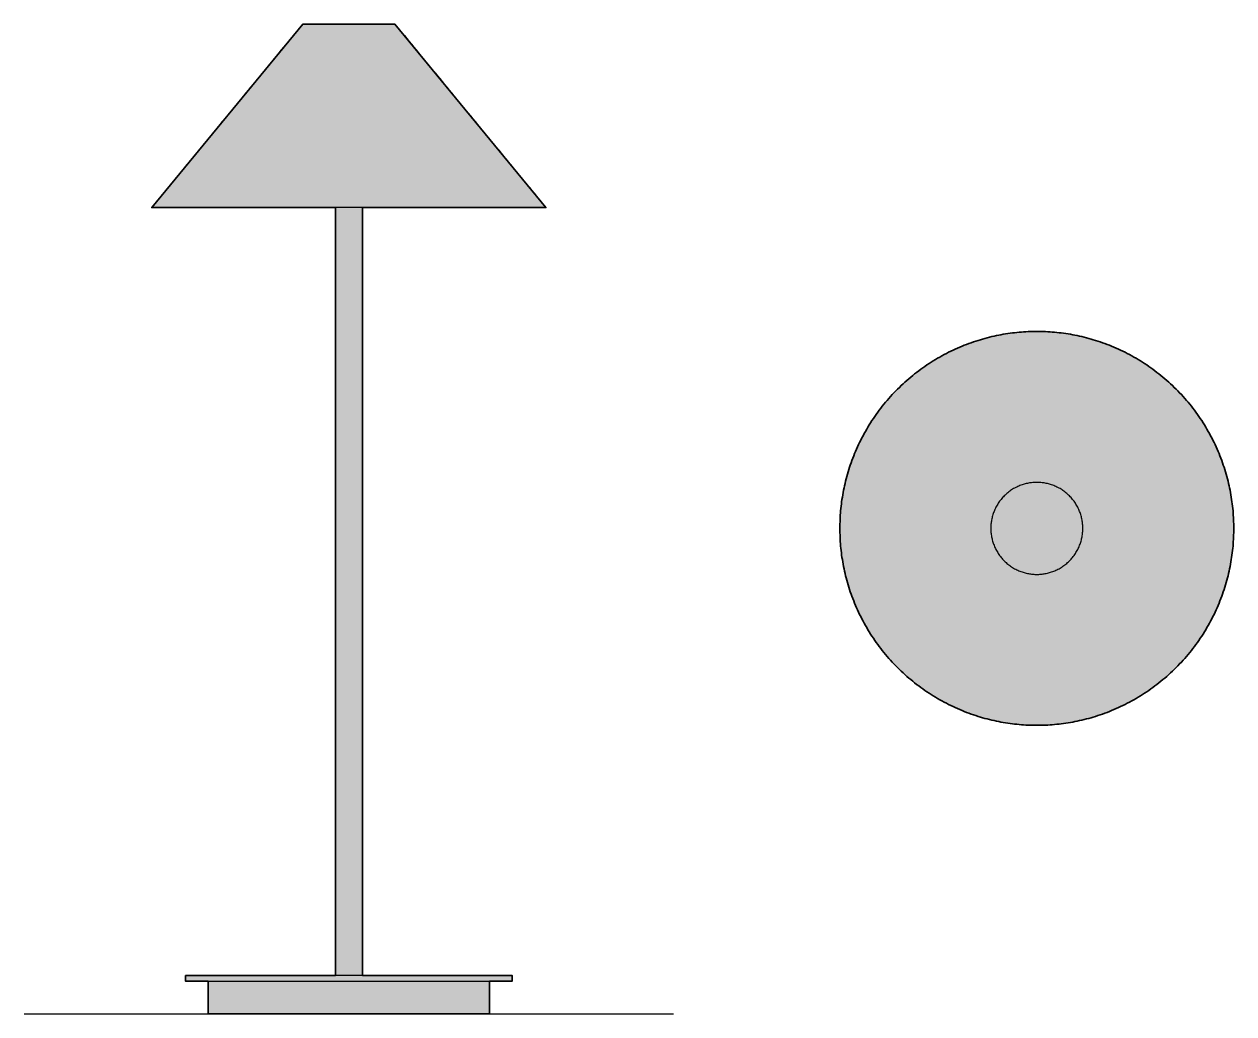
# Model space of a CAD drawing. Header units: millimetres. Extents: x 0 to 537, y 0 to 440.
import ezdxf

# ---------------------------------------------------------------- set-up
doc = ezdxf.new("R2010")
doc.units = ezdxf.units.MM
doc.layers.add('Blocks', color=7, linetype='Continuous')
doc.layers.add('Blocks$Fill', color=7, linetype='Continuous', true_color=0xffffff)
for name, color, linetype, lineweight, true_color in [('Blocks$Inner', 7, 'Continuous', 25, 0x007f00), ('Blocks$Outline', 7, 'Continuous', 35, 0xff3f3f), ('Groud', 7, 'Continuous', 25, 0x243775)]:
    doc.layers.add(name, color=color, linetype=linetype, lineweight=lineweight, true_color=true_color)

# ---------------------------------------------------------------- blocks, each defined once
blk = doc.blocks.new('Keglen 175 Table Lamp Top')
at = {"layer": 'Blocks$Fill'}
blk.add_hatch(color=256, dxfattribs=at).paths.add_polyline_path([(174.99, 0), (174.97, 1.94), (174.91, 3.9), (174.8, 5.87), (174.64, 7.86), (174.44, 9.86), (174.19, 11.87), (173.88, 13.89), (173.53, 15.92), (173.13, 17.96), (172.68, 19.99), (172.17, 22.03), (171.62, 24.08), (171.01, 26.12), (170.34, 28.15), (169.62, 30.18), (168.85, 32.21), (168.02, 34.22), (167.14, 36.22), (166.21, 38.21), (165.22, 40.19), (164.18, 42.14), (163.08, 44.08), (161.93, 45.99), (160.73, 47.88), (159.48, 49.74), (158.18, 51.58), (156.83, 53.38), (155.43, 55.15), (153.98, 56.89), (152.49, 58.59), (150.95, 60.25), (149.37, 61.87), (147.75, 63.45), (146.08, 64.99), (144.38, 66.48), (142.65, 67.93), (140.88, 69.33), (139.07, 70.68), (137.24, 71.98), (135.38, 73.23), (133.49, 74.44), (131.57, 75.58), (129.64, 76.68), (127.68, 77.72), (125.71, 78.71), (123.72, 79.65), (121.72, 80.53), (119.7, 81.35), (117.68, 82.13), (115.65, 82.84), (113.61, 83.51), (111.57, 84.12), (109.53, 84.68), (107.49, 85.18), (105.45, 85.64), (103.42, 86.04), (101.39, 86.39), (99.37, 86.69), (97.36, 86.94), (95.36, 87.14), (93.37, 87.3), (91.4, 87.41), (89.44, 87.48), (87.5, 87.5), (85.56, 87.48), (83.6, 87.41), (81.62, 87.3), (79.64, 87.14), (77.64, 86.94), (75.62, 86.69), (73.6, 86.39), (71.58, 86.04), (69.54, 85.64), (67.5, 85.18), (65.46, 84.68), (63.42, 84.12), (61.38, 83.51), (59.35, 82.84), (57.31, 82.13), (55.29, 81.35), (53.28, 80.53), (51.27, 79.65), (49.28, 78.71), (47.31, 77.72), (45.35, 76.68), (43.42, 75.58), (41.51, 74.44), (39.62, 73.23), (37.76, 71.98), (35.92, 70.68), (34.12, 69.33), (32.35, 67.93), (30.61, 66.48), (28.91, 64.99), (27.25, 63.45), (25.63, 61.87), (24.05, 60.25), (22.51, 58.59), (21.02, 56.89), (19.57, 55.15), (18.17, 53.38), (16.82, 51.58), (15.51, 49.74), (14.26, 47.88), (13.06, 45.99), (11.91, 44.08), (10.82, 42.14), (9.77, 40.19), (8.79, 38.21), (7.85, 36.22), (6.97, 34.22), (6.14, 32.21), (5.37, 30.18), (4.65, 28.15), (3.99, 26.12), (3.38, 24.08), (2.82, 22.03), (2.31, 19.99), (1.86, 17.96), (1.46, 15.92), (1.11, 13.89), (0.81, 11.87), (0.56, 9.86), (0.35, 7.86), (0.2, 5.87), (0.09, 3.9), (0.02, 1.94), (0, 0), (0.02, -1.94), (0.09, -3.9), (0.2, -5.87), (0.35, -7.86), (0.56, -9.86), (0.81, -11.87), (1.11, -13.89), (1.46, -15.92), (1.86, -17.96), (2.31, -19.99), (2.82, -22.03), (3.38, -24.08), (3.99, -26.12), (4.65, -28.15), (5.37, -30.18), (6.14, -32.21), (6.97, -34.22), (7.85, -36.22), (8.79, -38.21), (9.77, -40.19), (10.82, -42.14), (11.91, -44.08), (13.06, -45.99), (14.26, -47.88), (15.51, -49.74), (16.82, -51.58), (18.17, -53.38), (19.57, -55.15), (21.02, -56.89), (22.51, -58.59), (24.05, -60.25), (25.63, -61.87), (27.25, -63.45), (28.91, -64.99), (30.61, -66.48), (32.35, -67.93), (34.12, -69.33), (35.92, -70.68), (37.76, -71.98), (39.62, -73.23), (41.51, -74.44), (43.42, -75.58), (45.35, -76.68), (47.31, -77.72), (49.28, -78.71), (51.27, -79.65), (53.28, -80.53), (55.29, -81.35), (57.31, -82.13), (59.35, -82.84), (61.38, -83.51), (63.42, -84.12), (65.46, -84.68), (67.5, -85.18), (69.54, -85.64), (71.58, -86.04), (73.6, -86.39), (75.62, -86.69), (77.64, -86.94), (79.64, -87.14), (81.62, -87.3), (83.6, -87.41), (85.56, -87.48), (87.5, -87.5), (89.44, -87.48), (91.4, -87.41), (93.37, -87.3), (95.36, -87.14), (97.36, -86.94), (99.37, -86.69), (101.39, -86.39), (103.42, -86.04), (105.45, -85.64), (107.49, -85.18), (109.53, -84.68), (111.57, -84.12), (113.61, -83.51), (115.65, -82.84), (117.68, -82.13), (119.7, -81.35), (121.72, -80.53), (123.72, -79.65), (125.71, -78.71), (127.68, -77.72), (129.64, -76.68), (131.57, -75.58), (133.49, -74.44), (135.38, -73.23), (137.24, -71.98), (139.07, -70.68), (140.88, -69.33), (142.65, -67.93), (144.38, -66.48), (146.08, -64.99), (147.75, -63.45), (149.37, -61.87), (150.95, -60.25), (152.49, -58.59), (153.98, -56.89), (155.43, -55.15), (156.83, -53.38), (158.18, -51.58), (159.48, -49.74), (160.73, -47.88), (161.93, -45.99), (163.08, -44.08), (164.18, -42.14), (165.22, -40.19), (166.21, -38.21), (167.14, -36.22), (168.02, -34.22), (168.85, -32.21), (169.62, -30.18), (170.34, -28.15), (171.01, -26.12), (171.62, -24.08), (172.17, -22.03), (172.68, -19.99), (173.13, -17.96), (173.53, -15.92), (173.88, -13.89), (174.19, -11.87), (174.44, -9.86), (174.64, -7.86), (174.8, -5.87), (174.91, -3.9), (174.97, -1.94)], flags=0)
at = {"layer": 'Blocks$Inner'}
for points, knots in [([(0, 0), (0, 87.5), (87.5, 87.5), (174.99, 87.5), (174.99, 0)], [0, 0, 0, 137.44044, 137.44044, 274.88088, 274.88088, 274.88088]), ([(107.94, 0), (107.94, 20.44), (87.5, 20.44), (67.05, 20.44), (67.05, 0)], [64.229406, 64.229406, 64.229406, 96.344109, 96.344109, 128.458811, 128.458811, 128.458811]), ([(174.99, 0), (174.99, -87.5), (87.5, -87.5), (0, -87.5), (0, 0)], [-274.88088, -274.88088, -274.88088, -137.44044, -137.44044, 0, 0, 0]), ([(67.05, 0), (67.05, -20.44), (87.5, -20.44), (107.94, -20.44), (107.94, 0)], [0, 0, 0, 32.114703, 32.114703, 64.229406, 64.229406, 64.229406])]:
    blk.add_rational_spline(points, [1, 0.707106781187, 1, 0.707106781187, 1], degree=2, knots=knots, dxfattribs=at)
at = {"layer": 'Blocks$Outline'}
for points in [[(174.99, 0), (174.99, 87.5), (87.5, 87.5), (0, 87.5), (0, 0)], [(0, 0), (0, -87.5), (87.5, -87.5), (174.99, -87.5), (174.99, 0)]]:
    blk.add_rational_spline(points, [1, 0.707106781187, 1, 0.707106781187, 1], degree=2, knots=[0, 0, 0, 137.44044, 137.44044, 274.88088, 274.88088, 274.88088], dxfattribs=at)
blk = doc.blocks.new('Keglen 175 Table Lamp Side')
at = {"layer": 'Blocks$Fill'}
blk.add_hatch(color=256, dxfattribs=at).paths.add_polyline_path([(231.72, 358.2), (164.67, 439.7), (164.67, 439.7), (123.78, 439.7), (123.78, 439.7), (56.73, 358.2), (56.73, 358.2), (56.73, 358.2), (56.74, 358.2), (56.8, 358.2), (57.05, 358.2), (58.05, 358.2), (62.27, 358.2), (79.95, 358.2), (138.22, 358.2), (138.22, 17), (90.57, 17), (76.22, 17), (72.79, 17), (71.98, 17), (71.79, 17), (71.74, 17), (71.73, 17), (71.72, 17), (71.72, 17), (71.72, 14.5), (71.72, 14.5), (71.72, 14.5), (71.72, 14.5), (71.73, 14.5), (71.76, 14.5), (71.86, 14.5), (72.29, 14.5), (74.09, 14.5), (81.72, 14.5), (81.72, 0), (81.72, 0), (206.72, 0), (206.72, 0), (206.72, 14.5), (214.36, 14.5), (216.15, 14.5), (216.58, 14.5), (216.69, 14.5), (216.71, 14.5), (216.72, 14.5), (216.72, 14.5), (216.72, 14.5), (216.72, 14.5), (216.72, 17), (216.72, 17), (216.72, 17), (216.71, 17), (216.66, 17), (216.46, 17), (215.65, 17), (212.22, 17), (197.88, 17), (150.22, 17), (150.22, 358.2), (208.5, 358.2), (226.17, 358.2), (230.4, 358.2), (231.4, 358.2), (231.64, 358.2), (231.7, 358.2), (231.71, 358.2), (231.72, 358.2)], flags=0)
at = {"layer": 'Blocks$Inner'}
for points in [[(56.73, 358.2), (123.78, 439.7)], [(164.67, 439.7), (231.72, 358.2)], [(138.22, 358.2), (138.22, 17)], [(150.22, 17), (150.22, 358.2)], [(71.72, 17), (71.72, 14.5)], [(216.72, 14.5), (216.72, 17)], [(81.72, 14.5), (81.72, 0)], [(206.72, 0), (206.72, 14.5)]]:
    blk.add_open_spline(points, degree=1, dxfattribs=at)
for points, knots in [([(123.78, 439.7), (123.78, 439.7), (144.22, 439.7), (164.67, 439.7), (164.67, 439.7)], [0.346253, 0.346253, 0.346253, 32.460956, 32.460956, 64.575659, 64.575659, 64.575659]), ([(231.72, 358.2), (231.72, 358.2), (144.22, 358.2), (56.73, 358.2), (56.73, 358.2)], [64.921913, 64.921913, 64.921913, 202.362353, 202.362353, 339.802793, 339.802793, 339.802793]), ([(216.72, 17), (216.72, 17), (144.22, 17), (71.72, 17), (71.72, 17)], [455.547339, 455.547339, 455.547339, 569.430073, 569.430073, 683.312806, 683.312806, 683.312806]), ([(71.72, 14.5), (71.72, 14.5), (144.22, 14.5), (216.72, 14.5), (216.72, 14.5)], [227.773669, 227.773669, 227.773669, 341.656403, 341.656403, 455.539137, 455.539137, 455.539137]), ([(81.72, 0), (81.72, 0), (144.22, 0), (206.72, 0), (206.72, 0)], [0, 0, 0, 98.17477, 98.17477, 196.349541, 196.349541, 196.349541])]:
    blk.add_rational_spline(points, [1, 0.707106781187, 1, 0.707106781187, 1], degree=2, knots=knots, dxfattribs=at)
at = {"layer": 'Blocks$Outline'}
for points in [[(123.78, 439.7), (56.73, 358.2)], [(231.72, 358.2), (164.67, 439.7)], [(138.22, 358.2), (138.22, 17)], [(150.22, 17), (150.22, 358.2)], [(71.72, 17), (71.72, 14.5)], [(216.72, 14.5), (216.72, 17)], [(81.72, 14.5), (81.72, 0)], [(206.72, 0), (206.72, 14.5)]]:
    blk.add_lwpolyline(points, dxfattribs=at)
for points, knots in [([(164.67, 439.7), (164.67, 439.7), (144.22, 439.7), (123.78, 439.7), (123.78, 439.7)], [0, 0, 0, 32.114703, 32.114703, 64.229406, 64.229406, 64.229406]), ([(81.72, 0), (81.72, 0), (144.22, 0), (206.72, 0), (206.72, 0)], [0, 0, 0, 98.17477, 98.17477, 196.349541, 196.349541, 196.349541])]:
    blk.add_rational_spline(points, [1, 0.707106781187, 1, 0.707106781187, 1], degree=2, knots=knots, dxfattribs=at)
for points, weights in [([(56.73, 358.2), (56.73, 358.2), (138.22, 358.2)], [1, 0.721126222675, 0.973303208454]), ([(150.22, 358.2), (231.72, 358.2), (231.72, 358.2)], [0.973303208454, 0.721126222675, 1]), ([(138.22, 17), (71.72, 17), (71.72, 17)], [0.968186520016, 0.723986291646, 1]), ([(216.72, 17), (216.72, 17), (150.22, 17)], [1, 0.723986291646, 0.968186520016]), ([(71.72, 14.5), (71.72, 14.5), (81.72, 14.5)], [1, 0.898686850246, 0.867463095901]), ([(206.72, 14.5), (216.72, 14.5), (216.72, 14.5)], [0.867463095901, 0.898686850246, 1])]:
    blk.add_rational_spline(points, weights, degree=2, dxfattribs=at)

msp = doc.modelspace()

# ---------------------------------------------------------------- linework, layer by layer
at = {"layer": 'Groud'}
msp.add_lwpolyline([(0, 0), (288.44, 0)], dxfattribs=at)

# ---------------------------------------------------------------- block references
at = {"layer": 'Blocks'}
for name, p in [('Keglen 175 Table Lamp Side', (0, 0)), ('Keglen 175 Table Lamp Top', (362.31, 215.68))]:
    msp.add_blockref(name, p, dxfattribs=at)

doc.saveas('drawing.dxf')
